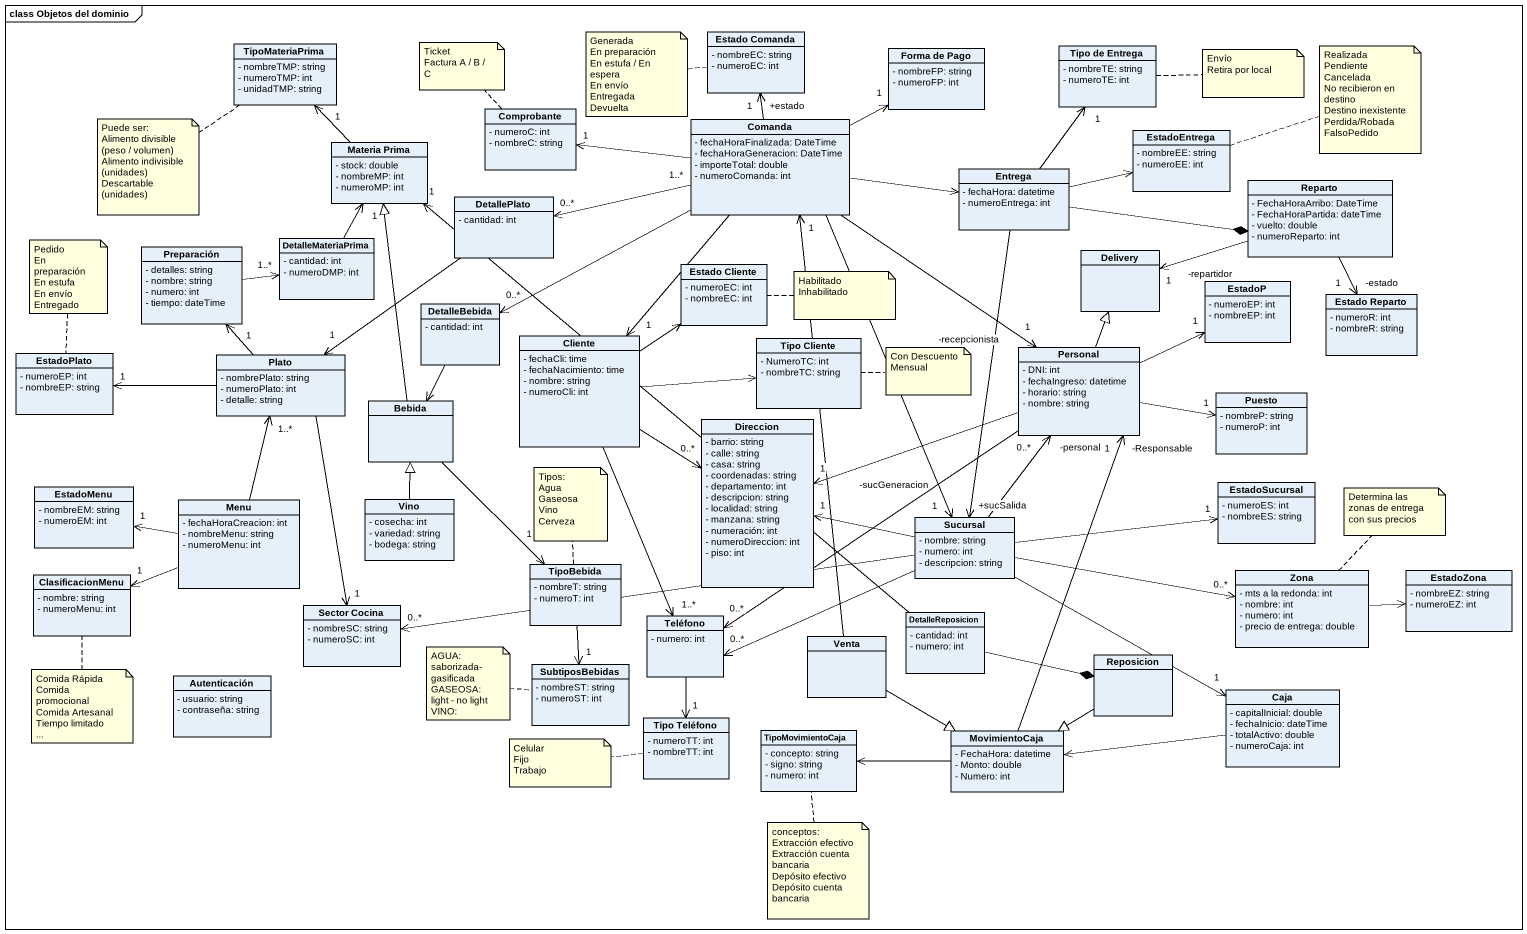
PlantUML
@startuml
mainframe class Objetos del dominio
hide circle
hide empty members
skinparam classAttributeIconSize 0
class TipoMateriaPrima {
  - nombreTMP: string
  - numeroTMP: int
  - unidadTMP: string
}
class "Estado Comanda" as Estado_Comanda {
  - nombreEC: string
  - numeroEC: int
}
class "Forma de Pago" as Forma_de_Pago {
  - nombreFP: string
  - numeroFP: int
}
class "Tipo de Entrega" as Tipo_de_Entrega {
  - nombreTE: string
  - numeroTE: int
}
class Comprobante {
  - numeroC: int
  - nombreC: string
}
class Comanda {
  - fechaHoraFinalizada: DateTime
  - fechaHoraGeneracion: DateTime
  - importeTotal: double
  - numeroComanda: int
}
class EstadoEntrega {
  - nombreEE: string
  - numeroEE: int
}
class "Materia Prima" as Materia_Prima {
  - stock: double
  - nombreMP: int
  - numeroMP: int
}
class Entrega {
  - fechaHora: datetime
  - numeroEntrega: int
}
class DetallePlato {
  - cantidad: int
}
class Reparto {
  - FechaHoraArribo: DateTime
  - FechaHoraPartida: dateTime
  - vuelto: double
  - numeroReparto: int
}
class Preparación {
  - detalles: string
  - nombre: string
  - numero: int
  - tiempo: dateTime
}
class DetalleMateriaPrima {
  - cantidad: int
  - numeroDMP: int
}
class "Estado Cliente" as Estado_Cliente {
  - numeroEC: int
  - nombreEC: int
}
class Delivery
class EstadoP {
  - numeroEP: int
  - nombreEP: int
}
class DetalleBebida {
  - cantidad: int
}
class "Estado Reparto" as Estado_Reparto {
  - numeroR: int
  - nombreR: string
}
class EstadoPlato {
  - numeroEP: int
  - nombreEP: string
}
class Plato {
  - nombrePlato: string
  - numeroPlato: int
  - detalle: string
}
class Cliente {
  - fechaCli: time
  - fechaNacimiento: time
  - nombre: string
  - numeroCli: int
}
class "Tipo Cliente" as Tipo_Cliente {
  - NumeroTC: int
  - nombreTC: string
}
class Personal {
  - DNI: int
  - fechaIngreso: datetime
  - horario: string
  - nombre: string
}
class Bebida
class Puesto {
  - nombreP: string
  - numeroP: int
}
class Direccion {
  - barrio: string
  - calle: string
  - casa: string
  - coordenadas: string
  - departamento: int
  - descripcion: string
  - localidad: string
  - manzana: string
  - numeración: int
  - numeroDireccion: int
  - piso: int
}
class EstadoSucursal {
  - numeroES: int
  - nombreES: string
}
class EstadoMenu {
  - nombreEM: string
  - numeroEM: int
}
class Menu {
  - fechaHoraCreacion: int
  - nombreMenu: string
  - numeroMenu: int
}
class Vino {
  - cosecha: int
  - variedad: string
  - bodega: string
}
class Sucursal {
  - nombre: string
  - numero: int
  - descripcion: string
}
class TipoBebida {
  - nombreT: string
  - numeroT: int
}
class ClasificacionMenu {
  - nombre: string
  - numeroMenu: int
}
class Zona {
  - mts a la redonda: int
  - nombre: int
  - numero: int
  - precio de entrega: double
}
class EstadoZona {
  - nombreEZ: string
  - numeroEZ: int
}
class "Sector Cocina" as Sector_Cocina {
  - nombreSC: string
  - numeroSC: int
}
class Teléfono {
  - numero: int
}
class Venta
class DetalleReposicion {
  - cantidad: int
  - numero: int
}
class Autenticación {
  - usuario: string
  - contraseña: string
}
class SubtiposBebidas {
  - nombreST: string
  - numeroST: int
}
class Reposicion
class "Tipo Teléfono" as Tipo_Teléfono {
  - numeroTT: int
  - nombreTT: int
}
class Caja {
  - capitalInicial: double
  - fechaInicio: dateTime
  - totalActivo: double
  - numeroCaja: int
}
class TipoMovimientoCaja {
  - concepto: string
  - signo: string
  - numero: int
}
class MovimientoCaja {
  - FechaHora: datetime
  - Monto: double
  - Numero: int
}
Comanda -up-> "+estado\n1" Estado_Comanda
Comanda -right-> "1" Forma_de_Pago
Comanda -left-> "1" Comprobante
Comanda -right-> Entrega
Comanda "1..*" -left-> "0..*" DetallePlato
Comanda -left-> "0..*" DetalleBebida
Comanda --> "1" Cliente
Comanda --> "-recepcionista\n1" Personal
Comanda --> "-sucGeneracion\n1" Sucursal
Materia_Prima -up-> "1" TipoMateriaPrima
Entrega -up-> "1" Tipo_de_Entrega
Entrega -right-> EstadoEntrega
Entrega -right-* Reparto
Entrega --> "+sucSalida" Sucursal
DetallePlato --> "1" Plato
Reparto -left-> "-repartidor\n1" Delivery
Reparto --> "-estado\n1" Estado_Reparto
Preparación -right-> "1..*" DetalleMateriaPrima
DetalleMateriaPrima -up-> "1" Materia_Prima
DetalleBebida --> Bebida
Plato -up-> "1" Preparación
Plato -left-> "1" EstadoPlato
Plato --> "1" Sector_Cocina
Cliente -up-> Estado_Cliente
Cliente -right-> Tipo_Cliente
Cliente --> "0..*" Direccion
Cliente --> "1..*" Teléfono
Personal -up-|> Delivery
Personal -right-> "1" EstadoP
Personal -right-> "1" Puesto
Personal -left-> "1" Direccion
Personal --> "0..*" Teléfono
Bebida -up-|> Materia_Prima
Bebida --> "1" TipoBebida
Menu -up-> "1..*" Plato
Menu -left-> "1" EstadoMenu
Menu -left-> "1" ClasificacionMenu
Vino -up-|> Bebida
Sucursal -up-> "-personal\n0..*" Personal
Sucursal -left-> "1" Direccion
Sucursal -right-> "1" EstadoSucursal
Sucursal -right-> "0..*" Zona
Sucursal -left-> "0..*" Sector_Cocina
Sucursal -left-> "0..*" Teléfono
Sucursal -right-> "1" Caja
TipoBebida --> "1" SubtiposBebidas
Zona -right-> EstadoZona
Teléfono --> "1" Tipo_Teléfono
Venta -up-> "1" Comanda
Venta -right-|> MovimientoCaja
DetalleReposicion -up-> "1" Materia_Prima
DetalleReposicion -right-* Reposicion
Reposicion --|> MovimientoCaja
Caja -left-> MovimientoCaja
MovimientoCaja -up-> "-Responsable\n1" Personal
MovimientoCaja -left-> TipoMovimientoCaja
note top of Comprobante
  Ticket
  Factura A / B / C
end note
note left of Estado_Comanda
  Generada
  En preparación
  En estufa / En espera
  En envío
  Entregada
  Devuelta
end note
note right of Tipo_de_Entrega
  Envío
  Retira por local
end note
note right of EstadoEntrega
  Realizada
  Pendiente
  Cancelada
  No recibieron en destino
  Destino inexistente
  Perdida/Robada
  FalsoPedido
end note
note bottom of TipoMateriaPrima
  Puede ser:
  Alimento divisible (peso / volumen)
  Alimento indivisible (unidades)
  Descartable (unidades)
end note
note top of EstadoPlato
  Pedido
  En preparación
  En estufa
  En envío
  Entregado
end note
note right of Estado_Cliente
  Habilitado
  Inhabilitado
end note
note right of Tipo_Cliente
  Con Descuento
  Mensual
end note
note top of TipoBebida
  Tipos:
  Agua
  Gaseosa
  Vino
  Cerveza
end note
note top of Zona : Determina las zonas de entrega con sus precios
note bottom of ClasificacionMenu
  Comida Rápida
  Comida promocional
  Comida Artesanal
  Tiempo limitado
  ~...
end note
note left of SubtiposBebidas
  AGUA: saborizada- gasificada
  GASEOSA: light - no light
  VINO:
end note
note left of Tipo_Teléfono
  Celular
  Fijo
  Trabajo
end note
note bottom of TipoMovimientoCaja
  conceptos:
  Extracción efectivo
  Extracción cuenta bancaria
  Depósito efectivo
  Depósito cuenta bancaria
end note
@enduml
